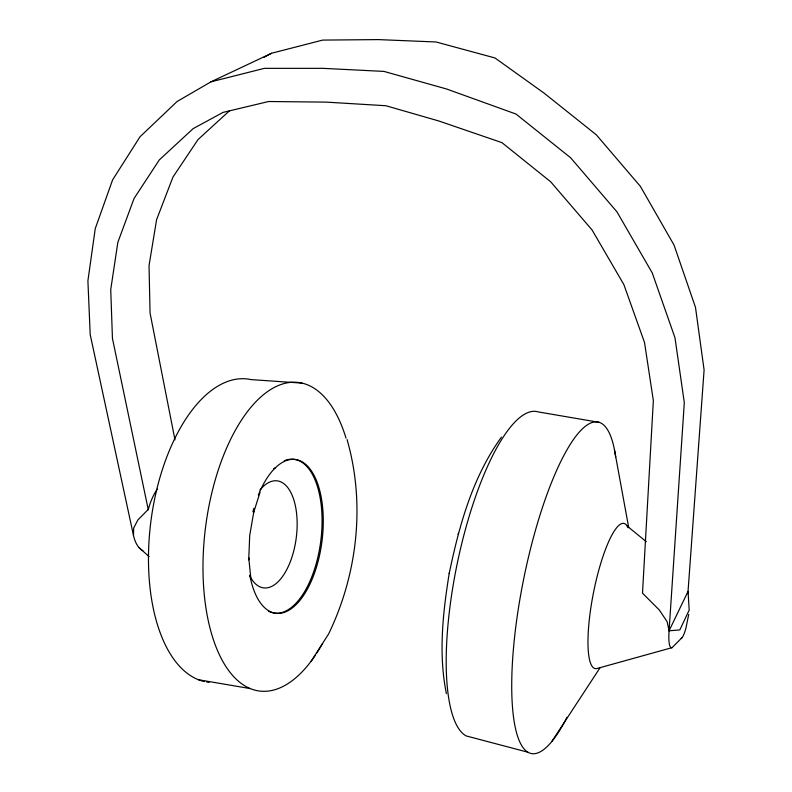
<?xml version="1.0" encoding="UTF-8"?>
<svg xmlns="http://www.w3.org/2000/svg" width="792" height="792" viewBox="0 0 792 792"><rect width="100%" height="100%" fill="white"/><g stroke="black" fill="none" stroke-linecap="round" stroke-linejoin="round"><path stroke-width="1.19" d="M142.996 550.806A32.185 17.879 -82.1 0 1 133.501 535.501L133.66 528.086L137.877 519.948L148.351 509.325A45.481 24.72 -82.2 0 1 157.321 489.11M628.086 527.769A73.993 16.384 -78.8 0 0 594.861 586.1A73.993 16.384 -78.8 0 0 597.109 668.478L672.071 647.648A37.64 6.712 -79 0 1 669.072 630.798L667.151 621.73L659.31 609.979L642.5 593.168L653.351 400.584L644.51 342.461L623.858 284.575L592.099 230.017L550.717 181.814L501.93 142.639L438.877 120.998L385.912 105.732L326.076 102.119L268.607 101.515L223.037 112.395L193.159 128.621L159.301 159.925L134.056 198.475L117.85 242.332L110.731 289.575L112.444 338.412L148.282 509.741M210.979 81.824L271.537 53.262L322.661 40.095L378.279 39.6L436.046 41.976L494.931 57.945L543.965 93.03L596.287 134.779L640.431 186.417L674.032 245.055L695.485 307.355L704.098 369.933L688.04 591.376L689.188 610.048L679.833 629.917L669.072 630.798L684.308 402.623L674.972 337.748L652.262 272.953L616.928 211.81L570.666 157.806L516.008 114.048L446.51 88.971L383.962 71.409L322.958 68.34L264.409 68.34L210.979 81.824L177.081 101.515L140.006 136.788L112.603 179.893L95.248 228.611L87.902 280.833L90.199 334.58L133.501 535.501M501.435 437.125C472.438 477.15 459.132 525.848 449.183 573.566C442.857 613.077 438.322 654.093 446.401 693.663M688.733 614.374L685.892 628.313A18.81 3.267 -79 0 1 681.229 638.332M253.876 511.404L249.708 535.57L248.728 559.885L248.757 557.825L250.876 578.734M458.103 534.461L458.449 532.917M449.183 573.566L449.341 572.913M253.529 512.879L260.023 492.357M669.072 630.798L688.04 591.376A37.64 6.712 -79 0 1 687.842 593.733M311.048 661.429L328.621 633.947C356.915 575.447 365.201 506.484 348.153 443.5L347.114 439.6M551.757 741.579L600.059 667.725M682.249 637.441L672.071 647.648M229.571 110.702L198.05 139.54L172.973 177.032L156.598 219.661L149.035 265.567L150.054 313.018L174.973 439.887M273.626 468.864L275.636 467.508M263.924 57.341L271.537 53.262M302.039 383.11L251.143 379.615A152.896 77.537 -82.5 0 0 152.005 513.553A152.896 77.537 -82.5 0 0 204.346 681.556M599.287 422.374L538.322 411.929A166.29 47.609 -78.4 0 0 458.954 555.538A166.29 47.609 -78.4 0 0 466.122 735.907L527.858 752.202M198.475 679.734L250.341 688.604M627.234 526.136L646.322 541.698M138.946 547.519L149.104 556.588M614.404 449.51L628.67 527.363M209.157 682.357A152.896 77.537 -82.5 0 1 206.742 682.031M315.513 655.014A155.499 74.082 -82.8 0 1 212.216 635.976A155.499 74.082 -82.8 0 1 242.877 417.988A155.499 74.082 -82.8 0 1 346.015 438.174M322.552 643.49A155.499 74.082 -82.8 0 1 316.84 653.014M258.35 495.059A77.527 36.759 -82.8 0 1 315.662 478.665A77.527 36.759 -82.8 0 1 303.247 595.911A77.527 36.759 -82.8 0 1 249.856 575.249M252.895 511.771A77.527 36.759 -82.8 0 1 253.846 508.286M284.259 460.726A77.497 36.798 -82.8 0 1 321.186 537.491A77.497 36.798 -82.8 0 1 268.458 611.157M259.984 489.971A53.955 26.087 -82.8 0 1 293.901 500.069A53.955 26.087 -82.8 0 1 285.427 572.022A53.955 26.087 -82.8 0 1 249.846 576.051M567.013 717.275A169.072 41.956 -78.6 0 1 512.107 701.267A169.072 41.956 -78.6 0 1 554.281 475.794A169.072 41.956 -78.6 0 1 615.691 457.093"/></g></svg>
